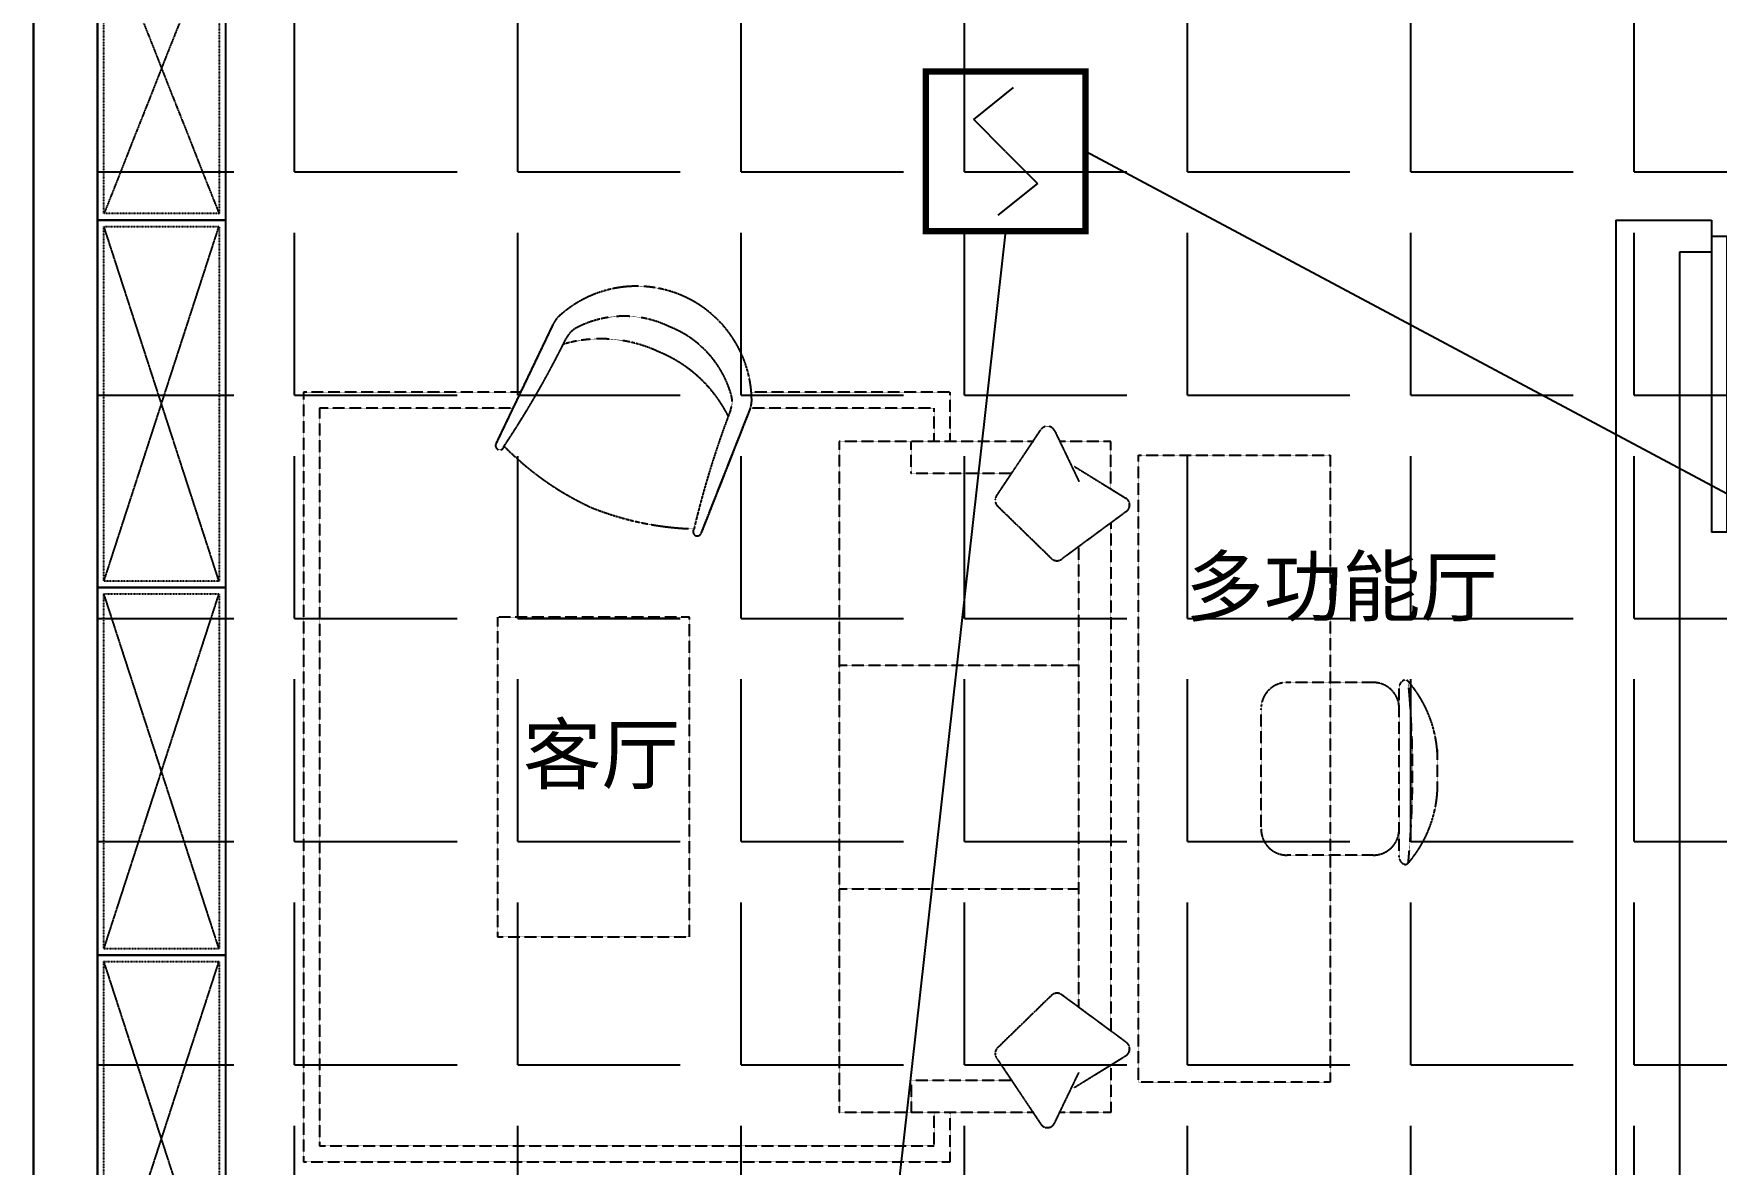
# Model space of a CAD drawing. Extents: x -284868 to 304789, y -137694 to 137894.
# Drawn here: x 210688 to 215953, y -30528 to -26990 of the extents above; entities that cross this region are included whole.
import ezdxf
from ezdxf.enums import TextEntityAlignment as Align

# ---------------------------------------------------------------- set-up
doc = ezdxf.new("R2010")
doc.units = 0
for name, pattern in [('AX-COMP140B-Fur$0$AX-COMP140B-Fur$0$DASH', [0.35, 0.25, -0.1]), ('AX-CORE140A-Fur$0$AX-CORE140A-Fur$0$D-140T-4P（2）家具$0$DASH', [0.35, 0.25, -0.1]), ('D-105T-4P家具$0$DASH', [0.35, 0.25, -0.1])]:
    doc.linetypes.add(name, pattern=pattern)
doc.layers.get('0').update_dxf_attribs({"linetype": 'CONTINUOUS'})
for name, color, linetype in [('0-墙', 4, 'CONTINUOUS'), ('0-底图', 251, 'CONTINUOUS'), ('0-非设计区域', 251, 'CONTINUOUS'), ('E-FIRE-CIRC', 120, 'CONTINUOUS'), ('EQUIP-消防', 3, 'CONTINUOUS')]:
    doc.layers.add(name, color=color, linetype=linetype)
doc.styles.add('_TCH_DYN', font='')
doc.styles.get("Standard").update_dxf_attribs({"font": 'GBENOR', "bigfont": 'GBCBIG'})
doc.styles.get('_TCH_DYN').set_extended_font_data('SimSun')

# ---------------------------------------------------------------- blocks, each defined once
blk = doc.blocks.new('*U236')
at = {"linetype": 'AX-COMP140B-Fur$0$AX-COMP140B-Fur$0$DASH', "ltscale": 0.2}
for p, q in [((20, -380), (1130, -20)), ((20, -20), (1130, -380)), ((1170, -380), (2280, -20)), ((1170, -20), (2280, -380)), ((2320, -380), (3430, -20)), ((2320, -20), (3430, -380))]:
    blk.add_line(p, q, dxfattribs=at)
for points in [[(0, 0), (1150, 0), (1150, -400), (0, -400)], [(1150, 0), (2300, 0), (2300, -400), (1150, -400)], [(2300, 0), (3450, 0), (3450, -400), (2300, -400)]]:
    blk.add_lwpolyline(points, close=True)
for points in [[(20, -20), (1130, -20), (1130, -380), (20, -380)], [(1170, -20), (2280, -20), (2280, -380), (1170, -380)], [(2320, -20), (3430, -20), (3430, -380), (2320, -380)]]:
    blk.add_lwpolyline(points, close=True, dxfattribs=at)
blk = doc.blocks.new('133000000011D-105T-4P家具$0$三人沙发202')
at = {"linetype": 'D-105T-4P家具$0$DASH'}
for p, q in [((-2350.1, 2287.1), (-2426.3, 2128.3)), ((-2168.9, 2084.2), (-2307.4, 2291.1)), ((-1901.3, 2154), (-1901.3, 2254)), ((-2412.4, 2175.3), (-2573, 2076.1)), ((-2575.4, 2035.3), (-2372.9, 1886)), ((-2339.9, 1887.7), (-2171.6, 2051.4)), ((-1676.3, 1554), (-2426.3, 1554)), ((-1676.3, 854), (-2426.3, 854)), ((-2575.4, 372.7), (-2372.9, 522)), ((-2339.9, 520.3), (-2171.6, 356.6)), ((-1245, 439.1), (-1396.8, 53.9)), ((-1396.8, 53.9), (-1245, 439.1)), ((-2412.4, 232.7), (-2573, 331.8)), ((-2168.9, 323.8), (-2307.4, 116.8)), ((-2350.1, 120.8), (-2426.3, 279.7)), ((-1901.3, 254), (-1901.3, 154)), ((-603.2, 159.6), (-781.8, -213.8)), ((-781.8, -213.8), (-603.2, 159.6))]:
    blk.add_line(p, q, dxfattribs=at)
for points in [[(-679.6, 0), (0, 0), (0, 2408), (-2023, 2408), (-2023, 2254)], [(-655.7, 50), (-50, 50), (-50, 2358), (-1973, 2358), (-1973, 2254)], [(-2526.3, 2105), (-2526.3, 2254), (-2366, 2254)], [(-2285, 154), (-1676.3, 154), (-1676.3, 2254)], [(-2285, 2254), (-1676.3, 2254)], [(-2215.6, 2154), (-1901.3, 2154)], [(-2526.3, 408.9), (-2526.3, 1996.4)], [(-2426.3, 1925.4), (-2426.3, 482.6)], [(-2426.3, 1925.4), (-2426.3, 1917.1)], [(-2526.3, 303), (-2526.3, 154), (-2366, 154)], [(-2215.6, 254), (-1901.3, 254)], [(-2023, 154), (-2023, 0), (-1401.2, 0)], [(-1973, 154), (-1973, 50), (-1398.2, 50)]]:
    blk.add_lwpolyline(points, dxfattribs=at)
blk.add_lwpolyline([(-1207.3, 704), (-607.3, 704), (-607.3, 1704), (-1207.3, 1704)], close=True, dxfattribs=at)
for centre, radius, start, end in [((-2327.5, 2276.3), 25, 36.4281, 154.3518), ((-2559.9, 2054.9), 25, 121.6916, 231.6006), ((-2189, 2069.3), 25, 314.199, 36.4281), ((-2357.4, 1905.6), 25, 231.6006, 314.199), ((-2357.4, 502.4), 25, 45.801, 128.3994), ((-4070.3, 1101.5), 2927.2, 339.0863, 346.692), ((-1232, 436.3), 13.4, 320.1884, 167.8555), ((-1247.7, -501), 929.1, 67.8786, 88.392), ((-2559.9, 353.1), 25, 128.3994, 238.3084), ((-2189, 338.6), 25, 323.5719, 45.801), ((-1289.6, -482.8), 929.1, 44.5487, 65.0621), ((1806.3, -1457.4), 2927.2, 146.2488, 153.8544), ((-614.2, 167.3), 13.4, 325.0852, 172.7523), ((-2327.5, 131.7), 25, 205.6482, 323.5719), ((-1324.2, 25.1), 78.1, 158.2971, 180.7769), ((-1324.2, 25.1), 78.1, 158.2971, 180.7769), ((-1262.9, 28.9), 78.1, 159.1904, 191.6484), ((-951.6, 265), 422.6, 206.7396, 248.0283), ((-1041.9, 28.9), 360.4, 180.7769, 246.4704), ((-1027.9, 95.4), 322.2, 194.7948, 248.903), ((-930.6, 255.8), 422.6, 244.9124, 286.2011), ((-1002.8, 84.5), 322.2, 244.0378, 298.1459), ((-891.4, -132.9), 78.1, 301.2923, 333.7504), ((-1041.9, 28.9), 360.4, 246.4704, 312.1638), ((-852.4, -180.4), 78.1, 312.1638, 334.6437), ((-852.4, -180.4), 78.1, 312.1638, 334.6437)]:
    blk.add_arc(centre, radius, start, end, dxfattribs=at)
blk = doc.blocks.new('*U237')
at = {"linetype": 'AX-COMP140B-Fur$0$AX-COMP140B-Fur$0$DASH', "ltscale": 0.2}
for p, q in [((20, -380), (930, -20)), ((20, -20), (930, -380)), ((970, -380), (1880, -20)), ((970, -20), (1880, -380)), ((1920, -380), (2830, -20)), ((1920, -20), (2830, -380)), ((2870, -380), (3780, -20)), ((2870, -20), (3780, -380))]:
    blk.add_line(p, q, dxfattribs=at)
for points in [[(0, 0), (950, 0), (950, -400), (0, -400)], [(950, 0), (1900, 0), (1900, -400), (950, -400)], [(1900, 0), (2850, 0), (2850, -400), (1900, -400)], [(2850, 0), (3800, 0), (3800, -400), (2850, -400)]]:
    blk.add_lwpolyline(points, close=True)
for points in [[(20, -20), (930, -20), (930, -380), (20, -380)], [(970, -20), (1880, -20), (1880, -380), (970, -380)], [(1920, -20), (2830, -20), (2830, -380), (1920, -380)], [(2870, -20), (3780, -20), (3780, -380), (2870, -380)]]:
    blk.add_lwpolyline(points, close=True, dxfattribs=at)
blk = doc.blocks.new('*U232')
at = {"linetype": 'AX-CORE140A-Fur$0$AX-CORE140A-Fur$0$D-140T-4P（2）家具$0$DASH'}
for p, q in [((134.9, -212.3), (-135.1, -212.3)), ((215.9, -758.3), (215.9, -227.6)), ((-216.1, -671.3), (-216.1, -293.3)), ((335.9, -541.8), (335.9, -422.8)), ((134.9, -752.3), (-135.1, -752.3))]:
    blk.add_line(p, q, dxfattribs=at)
blk.add_lwpolyline([(-600, -1463.3), (-600, 498.8), (0, 498.8), (-0.1, -1463.3), (-600.1, -1463.3)], dxfattribs=at)
for centre, radius, start, end in [((239.9, -227.6), 24, 112.6682, 179.9982), ((235.3, -216.5), 12, 40.7247, 112.6682), ((-2762.8, -492.8), 3020.6, 354.5983, 5.398), ((-42.6, -455.8), 378.7, 1.7633, 40.7247), ((-135.1, -293.3), 81, 89.9982, 179.9982), ((134.9, -293.3), 81, 359.9982, 89.9982), ((-42.6, -530.1), 378.7, 319.2716, 358.2331), ((-135.1, -671.3), 81, 179.9982, 269.9982), ((134.9, -671.3), 81, 269.9982, 359.9982), ((239.9, -758.3), 24, 179.9982, 247.3282), ((235.3, -769.3), 12, 247.3282, 319.2716)]:
    blk.add_arc(centre, radius, start, end, dxfattribs=at)
blk = doc.blocks.new('133$DorLib2D$00000001')
for p, q in [((0.45, 0.975), (0.5, 0.975)), ((0.45, 0), (0.45, 0.975)), ((0.5, 0), (0.5, 0.975)), ((0.5, 0), (0.45, 0))]:
    blk.add_line(p, q)
at = {"lineweight": 13}
blk.add_arc((0.475, 0), 0.975, 91.4693, 180, dxfattribs=at)
blk = doc.blocks.new('A$C5ed5d99b')
for p, q in [((0, 0), (0, -7550)), ((200, -200), (200, -7450)), ((4950, -4000), (4950, -7450)), ((4950, -4000), (5250, -4000)), ((5250, -4000), (5250, -4100)), ((5150, -4100), (5150, -7450)), ((5250, -4100), (5150, -4100))]:
    blk.add_line(p, q)
at = {"extrusion": (2.93488e-11, -1.6918e-11, -1), "xscale": -1, "zscale": -1}
for name, p, rotation in [('*U237', (-600, -200, 0), 89.99941067593174), ('*U232', (-4056.7, -5234.8, 0), 359.999919406942)]:
    blk.add_blockref(name, p, dxfattribs=dict(at, rotation=rotation))
at = {"extrusion": (2.93488e-11, 1.6918e-11, -1), "xscale": -1, "zscale": -1, "rotation": 269.9994106759318}
blk.add_blockref('*U236', (-200, -7450, 0), dxfattribs=at)
at = {"xscale": 950, "yscale": 950, "zscale": 950, "rotation": 180}
blk.add_blockref('133$DorLib2D$00000001', (5725, -4050), dxfattribs=at)
at = {"extrusion": (1.73952e-09, 4.55716e-09, -1), "xscale": -1, "zscale": -1, "rotation": 179.9998194176426}
blk.add_blockref('133000000011D-105T-4P家具$0$三人沙发202', (-844.4, -4538.6, 0), dxfattribs=at)
at = {"style": '_TCH_DYN'}
for s, p in [('多功能厅', (4585.3, -5290.6)), ('客厅', (2021.9, -5815.7))]:
    blk.add_text(s, height=180, dxfattribs=at).set_placement(p, align=Align.BOTTOM_RIGHT)
blk = doc.blocks.new('$equip$00002649')
for p, q in [((-0.5, 0.5), (-0.5, -0.5)), ((0.5, 0.5), (-0.5, 0.5)), ((0.5, -0.5), (0.5, 0.5)), ((-0.2, 0.2), (0.05, 0.4)), ((0, 0), (-0.2, 0.2)), ((0, 0), (0.2, -0.2)), ((0.2, -0.2), (-0.05, -0.4)), ((-0.5, -0.5), (0.5, -0.5))]:
    blk.add_line(p, q)
at = {"const_width": 0.04}
blk.add_lwpolyline([(-0.5, 0.5), (0.5, 0.5), (0.5, -0.5), (-0.5, -0.5), (-0.5, 0.5), (0.5, 0.5)], dxfattribs=at)
for p in [(0, 0.5), (-0.5, 0), (0.5, 0), (0, -0.5)]:
    blk.add_point(p)
at = {"color": 7, "flags": 1}
for tag, height, p in [('A', 0.00002, (0, 0)), ('B', 0.4, (0.762, -0.208))]:
    blk.add_attdef(tag, text='', height=height, dxfattribs=at).set_placement(p, align=Align.MIDDLE_CENTER)

msp = doc.modelspace()

# ---------------------------------------------------------------- hatches: boundary and pattern name
at = {"layer": '0-非设计区域', "ltscale": 3}
h = msp.add_hatch(dxfattribs=at)
h.set_pattern_fill('ANGLE', color=256, scale=100)
h.set_pattern_definition([(0, (-222963.06, 452446.1), (0, 698.5), [508, -190.5]), (90, (-222963.06, 452446.1), (-698.5, 4e-14), [508, -190.5])])
h.paths.add_polyline_path([(210887.8, -23772.7), (210887.8, -32822.7), (215637.8, -32822.7), (215637.8, -31022.7), (225004.9, -31022.7), (225337.8, -30689.9), (225337.8, -24105.5), (225004.9, -23772.7)])

# ---------------------------------------------------------------- linework, layer by layer
at = {"layer": '0-墙', "ltscale": 3}
msp.add_lwpolyline([(210887.8, -23572.7), (211437.8, -23572.7), (211437.8, -23772.7), (210887.8, -23772.7), (210887.8, -33022.7), (210687.8, -33022.7), (210687.8, -23522.7), (210887.8, -23522.7), (210887.8, -23572.7)], dxfattribs=at)
at = {"layer": '0-非设计区域', "ltscale": 3}
msp.add_lwpolyline([(210887.8, -23772.7), (210887.8, -32822.7), (215637.8, -32822.7), (215637.8, -31022.7), (225004.9, -31022.7), (225337.8, -30689.9), (225337.8, -24105.5), (225004.9, -23772.7)], close=True, dxfattribs=at)
at = {"layer": 'E-FIRE-CIRC'}
for points in [[(215870.8, -25290.7), (216558.2, -28735.7), (213979.1, -27358.8)], [(213729.1, -27608.8), (213066.8, -33514.5)]]:
    msp.add_lwpolyline(points, dxfattribs=at)

# ---------------------------------------------------------------- block references
at = {"layer": '0-底图'}
msp.add_blockref('A$C5ed5d99b', (210687.8, -23573.6), dxfattribs=at)
at = {"layer": 'EQUIP-消防', "xscale": 500, "yscale": 500, "zscale": 500}
msp.add_blockref('$equip$00002649', (213729.1, -27358.8), dxfattribs=at)

doc.saveas('drawing.dxf')
